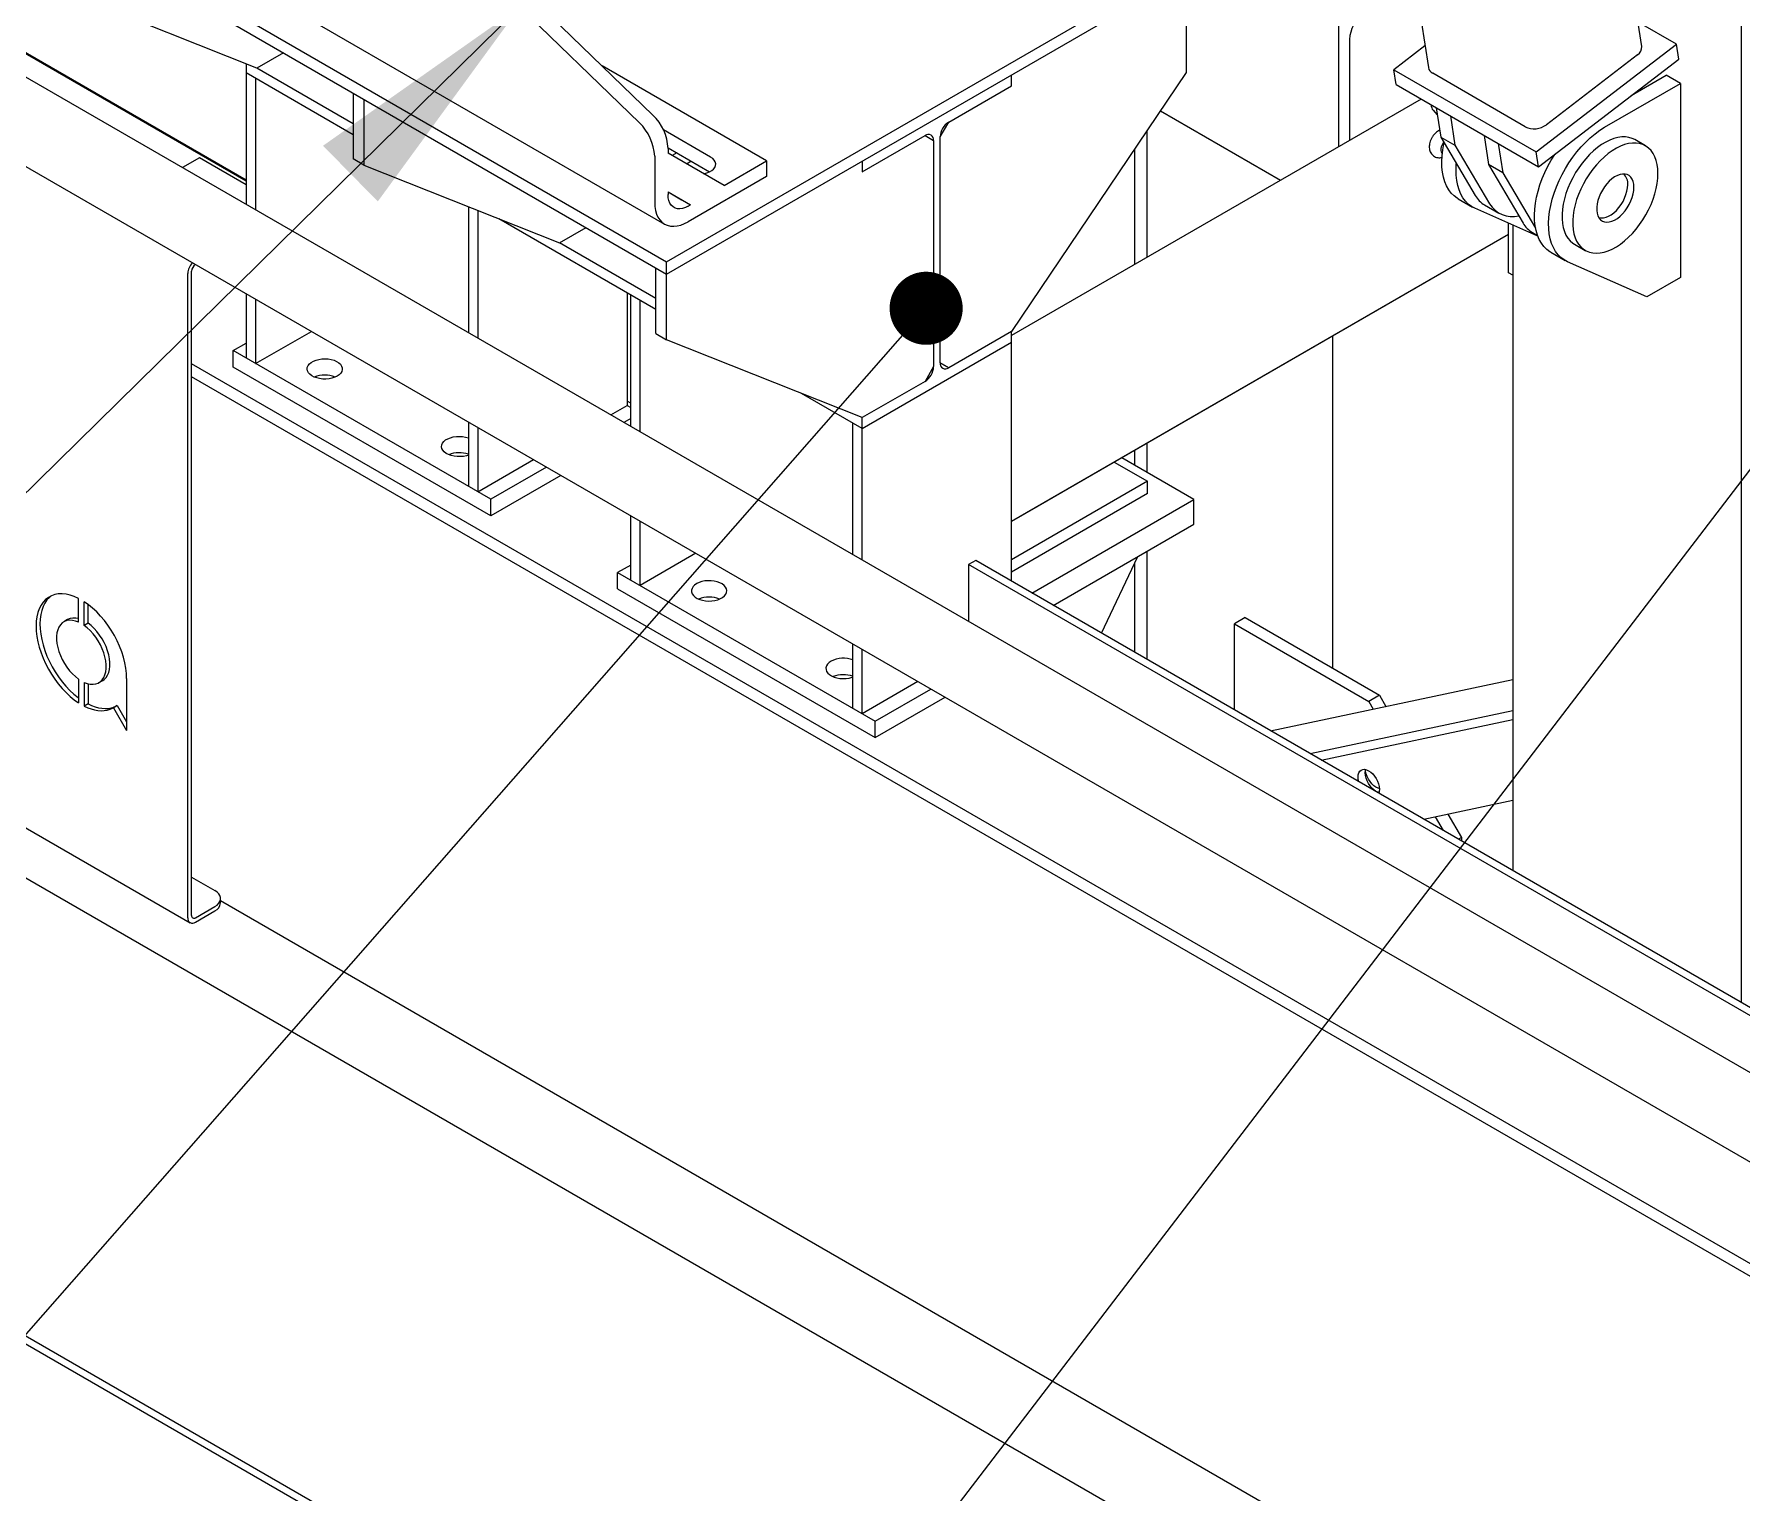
# Model space of a CAD drawing. Header units: millimetres. Extents: x 1293 to 41893, y 1011 to 26911.
# Drawn here: x 3591 to 4309, y 22349 to 22963 of the extents above; entities that cross this region are included whole.
import ezdxf

# ---------------------------------------------------------------- set-up
doc = ezdxf.new("R2010")
doc.units = ezdxf.units.MM
doc.header["$LTSCALE"] = 50
doc.layers.add('CAPA_1', color=7, linetype='Continuous')
doc.layers.add('STRUC', color=4, linetype='Continuous')
doc.dimstyles.new('SLDDIMSTYLE2', dxfattribs={"dimtxt": 0.18, "dimasz": 30.769231, "dimexe": 0, "dimexo": 0.0625, "dimgap": 0, "dimtad": 0, "dimtih": 1, "dimtoh": 1, "dimdec": 0, "dimrnd": 1e-09, "dimzin": 0, "dimdsep": 46, "dimtxsty": 'Standard', "dimblk1": 'DOT', "dimblk2": 'DOT', "dimsah": 1, "dimcen": 0.09, "dimadec": 0, "dimazin": 0, "dimtfac": 30.769231, "dimtdec": 0, "dimtofl": 0, "dimtmove": 0, "dimatfit": 3, "dimldrblk": 'DOT', "dimfxl": 1, "dimfrac": 2, "dimtolj": 1, "dimtzin": 0, "dimarcsym": 0})
doc.dimstyles.new('SLDDIMSTYLE3', dxfattribs={"dimtxt": 0.18, "dimasz": 100, "dimexe": 0, "dimexo": 0.0625, "dimgap": 0, "dimtad": 0, "dimtih": 1, "dimtoh": 1, "dimdec": 0, "dimrnd": 1e-09, "dimzin": 0, "dimdsep": 46, "dimtxsty": 'Standard', "dimsah": 1, "dimcen": 0.09, "dimadec": 0, "dimazin": 0, "dimtfac": 100, "dimtdec": 0, "dimtofl": 0, "dimtmove": 0, "dimatfit": 3, "dimfxl": 1, "dimfrac": 2, "dimtolj": 1, "dimtzin": 0, "dimarcsym": 0})

# ---------------------------------------------------------------- blocks, each defined once
blk = doc.blocks.new('_Dot')
at = {"color": 0, "linetype": 'ByBlock', "lineweight": -2}
blk.add_line((-0.5, 0), (-1, 0), dxfattribs=at)
at = {"color": 0, "linetype": 'ByBlock', "const_width": 0.5}
blk.add_lwpolyline([(-0.25, 0, 1), (0.25, 0, 1)], format="xyb", close=True, dxfattribs=at)

msp = doc.modelspace()

# ---------------------------------------------------------------- linework, layer by layer
at = {"color": 7, "linetype": 'Continuous', "lineweight": 25}
for p, q in [((4267.3243992, 22957.6702292), (4093.2843873, 24081.0079028)), ((4003.5978787, 24071.0177585), (4177.4737083, 22948.7397955)), ((4309.1281858, 23614.395508), (4309.1281858, 22555.244253)), ((4389.6861143, 22481.3568935), (2465.7847986, 23592.0014824)), ((2465.190135, 23554.7553288), (4357.7271418, 22462.2169701)), ((3679.9012026, 22901.300961), (3105.8224418, 23232.7095753)), ((3707.1464922, 23059.3417316), (3845.4071536, 22925.4477365)), ((3712.8033464, 23062.607364), (3851.0640078, 22928.7133689)), ((3597.5704031, 23016.6952908), (3856.8428895, 22867.0204703)), ((3615.537289, 23021.6609402), (3855.9535946, 22882.8715611)), ((3597.5704031, 23011.5102566), (3856.8428895, 22861.8354361)), ((3856.8428895, 22867.0204703), (4075.5745872, 22993.2915915)), ((3856.8428895, 22861.8354361), (4075.5745872, 22988.1065574)), ((4075.5745872, 22993.2915915), (4075.5745872, 22946.6262841)), ((3684.3913307, 22948.4597417), (3602.0605311, 22981.2646453)), ((4139.7775259, 22915.4517811), (4139.7775259, 22970.1219841)), ((4281.8717727, 22958.5781812), (4265.7409946, 22967.8902812)), ((4144.2676539, 22960.6156668), (4144.2676539, 22918.0447195)), ((3695.5901315, 22954.9246718), (3684.3913307, 22948.4597417)), ((4176.054486, 22957.9001369), (4162.9263348, 22947.8318434)), ((4222.7947089, 22913.2705667), (4281.8717727, 22958.5781812)), ((4223.7648777, 22907.008632), (4282.8419415, 22952.3162465)), ((4265.5346337, 22954.0964149), (4227.1581731, 22924.6645884)), ((4282.8419415, 22952.3162465), (4281.8717727, 22958.5781812)), ((3679.9012026, 22950.248844), (3679.9012026, 22891.1070013)), ((3724.9703033, 22920.4711695), (3679.9012026, 22946.4890074)), ((3724.9703033, 22925.0339995), (3684.3913307, 22948.4597417)), ((3898.9510983, 22909.4435713), (3829.65209, 22949.4490372)), ((4075.5745872, 22946.6262841), (4002.0354819, 22837.6663576)), ((4002.0354819, 22941.0905055), (4002.0354819, 22945.6533356)), ((4162.9263348, 22947.8318434), (4222.7947089, 22913.2705667)), ((4163.8965036, 22941.5699087), (4162.9263348, 22947.8318434)), ((4218.2134761, 22923.8564638), (4179.3229803, 22946.3074692)), ((4262.7835261, 22936.9329675), (4277.6129079, 22945.4937874)), ((4283.5997453, 22942.0376597), (4277.6129079, 22945.4937874)), ((3683.8525153, 22944.2079632), (3683.8525153, 22888.825957)), ((3724.9703033, 22937.9638597), (3724.9703033, 22910.3103442)), ((3975.5736606, 22925.8144212), (4002.0354819, 22941.0905055)), ((4163.8965036, 22941.5699087), (4223.7648777, 22907.008632)), ((4251.6762312, 22923.6086073), (4283.5997453, 22942.0376597)), ((4266.6278648, 22939.152257), (4266.7223794, 22939.9537684)), ((4283.5997453, 22942.0376597), (4283.5997453, 22860.3835786)), ((3729.4604313, 22935.371764), (3729.4604313, 22907.7182485)), ((4174.4527916, 22935.4758934), (4002.0354819, 22835.9091422)), ((4064.6946205, 22930.5058763), (4115.2786969, 22901.3043106)), ((4179.4805781, 22930.7624603), (4181.2309816, 22928.8700206)), ((4180.7727855, 22931.8274386), (4182.6825666, 22919.5007954)), ((3971.9815581, 22919.5927173), (3975.5736606, 22925.8144212)), ((4186.7596229, 22928.3713109), (4188.669404, 22916.0446677)), ((3875.3808723, 22911.0763875), (3855.4622274, 22922.5751764)), ((3939.1736891, 22904.8011649), (3965.6355104, 22920.0772493)), ((3965.6355104, 22920.0772493), (3969.2276129, 22918.0028985)), ((3969.2276129, 22918.0028985), (3969.2276129, 22822.8748052)), ((3971.9815581, 22824.464624), (3971.9815581, 22919.5927173)), ((4059.0254601, 22922.1061099), (4059.0254601, 22868.8194514)), ((4182.6825666, 22919.5007954), (4188.669404, 22916.0446677)), ((4182.6825666, 22919.5007954), (4197.2253311, 22894.8871799)), ((4188.669404, 22916.0446677), (4203.2121685, 22891.4310522)), ((4200.9017585, 22920.2072298), (4202.8115396, 22907.8805866)), ((4206.8885959, 22916.7511021), (4208.7983771, 22904.4244589)), ((4268.8653272, 22915.7961256), (4264.3751991, 22918.3882213)), ((3660.1568957, 22910.711629), (3653.0491037, 22906.608388)), ((3679.9012026, 22899.3134832), (3660.1568957, 22910.711629)), ((3729.4604313, 22907.7182485), (3724.9703033, 22910.3103442)), ((3851.8106463, 22911.4393161), (3851.8106463, 22892.0284573)), ((3857.4662078, 22914.8859767), (3874.8869924, 22904.8291718)), ((3857.4675005, 22914.7049486), (3857.4675005, 22912.713627)), ((3881.0377265, 22899.1024018), (3857.4675005, 22912.713627)), ((3861.0946077, 22912.791346), (3859.2134564, 22911.7053805)), ((3865.1985912, 22908.2491125), (3867.0807153, 22909.3356396)), ((3881.0377265, 22899.1024018), (3898.9510983, 22909.4435713)), ((3898.9510983, 22909.4435713), (3898.9510983, 22902.9112448)), ((3939.1736891, 22909.363995), (3939.1736891, 22904.8011649)), ((4053.7570431, 22914.300109), (4053.7570431, 22865.7770703)), ((4223.7648777, 22907.008632), (4222.7947089, 22913.2705667)), ((3729.4604313, 22907.7182485), (3811.7912309, 22874.9133449)), ((3898.9510983, 22902.9112448), (3865.9527819, 22883.8617222)), ((4208.7983771, 22904.4244589), (4202.8115396, 22907.8805866)), ((4202.8115396, 22907.8805866), (4217.3543041, 22883.2669711)), ((4208.7983771, 22904.4244589), (4222.5948445, 22881.0739505)), ((3857.4675005, 22896.3828108), (3857.4675005, 22895.2940897)), ((3857.4675005, 22896.3828108), (3866.8955909, 22890.9383207)), ((3857.4675005, 22896.3821031), (3863.1243548, 22893.115409)), ((3773.415603, 22890.2042054), (3773.415603, 22837.122287)), ((3777.3669157, 22888.6297954), (3777.3669157, 22834.8412427)), ((3863.1243548, 22893.115409), (3866.8955909, 22890.9383207)), ((3865.9527819, 22890.3940487), (3866.8955909, 22890.9383207)), ((4190.0389277, 22893.4840628), (4196.0257651, 22890.0279351)), ((4223.5225426, 22877.798519), (4197.0913762, 22889.4868358)), ((4201.1335493, 22890.9281716), (4207.1203867, 22887.4720439)), ((3852.3527615, 22846.9348416), (3786.2770879, 22885.079516)), ((3811.7912309, 22874.9133449), (3822.9900317, 22881.3782749)), ((4211.2485795, 22862.3699887), (4211.2485795, 22883.2262768)), ((4213.0993136, 22882.4078503), (4213.0993136, 22610.6805409)), ((3852.3527615, 22851.4976717), (3811.7912309, 22874.9133449)), ((4211.2485795, 22878.5086015), (4002.0354819, 22757.6931889)), ((4211.2485795, 22878.5050422), (4013.2819944, 22764.1842136)), ((4221.2625224, 22879.3079628), (4223.4251909, 22878.0594808)), ((4238.9772633, 22874.3929391), (4243.4673913, 22871.8008434)), ((3658.5933881, 22865.8182952), (3658.5199435, 22865.7758965)), ((3856.8428895, 22834.1819206), (3856.8428895, 22867.0204703)), ((4229.0240816, 22870.9784125), (4235.010919, 22867.5222848)), ((4269.4576097, 22852.2194974), (4236.07653, 22866.9811855)), ((3655.2993078, 22590.8915449), (3655.2993078, 22862.0571275)), ((3656.9096256, 22591.8211616), (3656.9096256, 22862.9867442)), ((3852.3527615, 22836.7740164), (3852.3527615, 22864.4275319)), ((4213.0993136, 22861.3015826), (4211.2485795, 22862.3699887)), ((4283.5997453, 22860.3835786), (4269.4576097, 22852.2194974)), ((3679.9012026, 22853.5175557), (3679.9012026, 22826.4335562)), ((3683.8525153, 22851.2365114), (3683.8525153, 22824.152512)), ((3840.2287086, 22853.9339083), (3840.2287086, 22806.4571383)), ((3841.707976, 22797.6979393), (3841.707976, 22853.0799455)), ((3845.6592887, 22795.416895), (3845.6592887, 22850.7989012)), ((3683.8525153, 22824.152512), (3707.3104886, 22837.6945117)), ((3852.3527615, 22836.7740164), (3856.8428895, 22834.1819206)), ((4002.0354819, 22837.6663576), (3975.5736606, 22822.3902732)), ((4002.0354819, 22732.5250974), (4002.0354819, 22837.6663576)), ((3674.4225393, 22829.5963213), (3679.9012026, 22832.7590863)), ((3674.4225393, 22822.6829424), (3674.4225393, 22829.5963213)), ((3782.8455791, 22767.0050327), (3674.4225393, 22829.5963213)), ((3939.1736891, 22801.377017), (3856.8428895, 22834.1819206)), ((3939.1736891, 22796.8141869), (4002.0354819, 22833.1035275)), ((4137.0938199, 22835.6824944), (4137.0938199, 22695.9651364)), ((3782.8455791, 22760.0916538), (3674.4225393, 22822.6829424)), ((3969.2276129, 22822.8748052), (3965.6355104, 22816.6531013)), ((3975.5736606, 22822.3902732), (3971.9815581, 22824.464624)), ((3971.9815582, 22824.4639498), (3975.5736606, 22822.3902732)), ((4357.7271418, 22414.0113714), (3656.9096256, 22818.5847118)), ((3965.6355104, 22816.6531013), (3939.1736891, 22801.377017)), ((3939.1736891, 22796.8141869), (3913.6595461, 22811.5431882)), ((3833.3818314, 22802.5045202), (3840.2287086, 22806.4571383)), ((3841.707976, 22800.9855711), (3838.8604948, 22799.3417552)), ((3840.2287086, 22806.4571383), (3841.707976, 22805.6031754)), ((3939.1736891, 22741.4321808), (3939.1736891, 22801.377017)), ((3773.415603, 22799.5328414), (3773.415603, 22772.448842)), ((3777.3669157, 22797.2517972), (3777.3669157, 22770.1677977)), ((3935.2223764, 22743.713225), (3935.2223764, 22799.0952312)), ((4053.7570431, 22787.5575577), (4053.7570431, 22781.3911972)), ((4059.0254601, 22790.5999387), (4059.0254601, 22778.3498048)), ((3777.3669157, 22770.1677977), (3800.824889, 22783.7097974)), ((3806.3035524, 22780.5470324), (3782.8455791, 22767.0050327)), ((4045.2772413, 22782.6606809), (4059.263334, 22774.5866814)), ((3812.2913629, 22777.090343), (3782.8455791, 22760.0916538)), ((4059.263334, 22774.5866814), (4002.0354819, 22741.5497456)), ((4059.263334, 22769.4016472), (4059.263334, 22774.5866814)), ((3782.8455791, 22760.0916538), (3782.8455791, 22767.0050327)), ((4059.263334, 22769.4016472), (4002.0354819, 22736.3647114)), ((3841.707976, 22733.0244942), (3841.707976, 22760.1084937)), ((3845.6592887, 22730.74345), (3845.6592887, 22757.8274495)), ((4013.2819944, 22764.1842136), (4002.0354819, 22757.6917401)), ((3869.117262, 22744.2854497), (3845.6592887, 22730.74345)), ((4059.0254601, 22745.1301862), (4059.0254601, 22699.6254833)), ((3841.707976, 22739.3500243), (3836.2293126, 22736.1872593)), ((3836.2293126, 22729.2738804), (3836.2293126, 22736.1872593)), ((3836.2293126, 22736.1872593), (3944.6523524, 22673.5959707)), ((4053.7570431, 22739.8194525), (4053.7570431, 22702.6668756)), ((3836.2293126, 22729.2738804), (3944.6523524, 22666.6825918)), ((3420.5405348, 22724.8742331), (3656.2427952, 22588.8062145)), ((3609.3027829, 22715.2982864), (3609.3027829, 22725.2763254)), ((3611.6786617, 22713.9267208), (3611.6786617, 22723.9047597)), ((3613.2889795, 22714.8563375), (3613.2889795, 22722.7793685)), ((3604.7173657, 22716.3515605), (3603.1070478, 22715.4219438)), ((3613.2889795, 22714.8563375), (3611.6786617, 22713.9267208)), ((4100.304704, 22717.2030409), (4095.814576, 22714.6109452)), ((4095.814576, 22714.6109452), (4152.3831185, 22681.9546207)), ((4095.814576, 22678.3875787), (4095.814576, 22714.6109452)), ((4100.304704, 22717.2030409), (4156.8732465, 22684.5467165)), ((3420.4388945, 22703.9036602), (4356.885625, 22163.3044697)), ((3935.2223764, 22679.03978), (3935.2223764, 22706.1237795)), ((3939.1736891, 22676.7587357), (3939.1736891, 22703.8427352)), ((3609.3027829, 22691.3365966), (3609.3027829, 22681.3585576)), ((3611.6786617, 22689.965031), (3611.6786617, 22679.986992)), ((3613.2889795, 22689.3981271), (3613.2889795, 22680.9166087)), ((3617.8743967, 22689.8413736), (3619.4847145, 22690.7709903)), ((3629.543713, 22691.6326012), (3629.543713, 22669.6326226)), ((3962.6316624, 22690.3007355), (3939.1736891, 22676.7587357)), ((3944.6523524, 22673.5959707), (3968.1103257, 22687.1379704)), ((3613.2889795, 22680.9166087), (3611.6786617, 22679.986992)), ((3624.2083546, 22679.5835288), (3622.5980368, 22678.6539121)), ((3625.5696513, 22680.2346685), (3623.9593334, 22679.3050518)), ((3623.9593334, 22679.3050518), (3629.543713, 22669.6326226)), ((3625.5696513, 22680.2346685), (3629.543713, 22673.3513916)), ((3944.6523524, 22666.6825918), (3974.0981362, 22683.681281)), ((4156.8732465, 22684.5467165), (4152.3831185, 22681.9546207)), ((4152.3831185, 22681.9546207), (4154.2443345, 22678.7308999)), ((4156.8732465, 22684.5467165), (4159.5779015, 22679.8621166)), ((3944.6523524, 22666.6825918), (3944.6523524, 22673.5959707)), ((4180.4062638, 22633.4171093), (4183.7517747, 22627.6225144)), ((4185.7398308, 22634.548326), (4191.4196554, 22624.7105812)), ((4191.4196554, 22624.7105812), (4190.1077965, 22623.9532612)), ((4191.4196554, 22624.7105812), (4191.4196554, 22623.1959411)), ((3656.9096256, 22607.9770317), (3666.6617938, 22602.3472249)), ((3658.5199435, 22590.8912427), (3666.6617938, 22595.5914329)), ((3658.5199435, 22589.0317071), (3666.6617938, 22593.7318973)), ((3669.0854905, 22597.1097933), (3669.0854905, 22598.9693289)), ((4357.7271418, 22200.408118), (3669.0854905, 22597.9524813)), ((3435.8741957, 22502.2325682), (4357.7271418, 21970.0581901)), ((3435.8741957, 22498.7764406), (4357.7271418, 21966.6020625))]:
    msp.add_line(p, q, dxfattribs=at)
at = {"color": 7, "linetype": 'Continuous', "lineweight": 25, "flags": 128}
for points in [[(4236.07653, 22866.9811855), (4234.610498, 22867.7648261), (4233.2716895, 22868.7618691), (4232.0700852, 22869.9648818), (4231.0146431, 22871.3648958), (4230.1132313, 22872.9514741), (4229.3725698, 22874.7127888), (4228.7981801, 22876.6357096), (4228.3943443, 22878.7059013), (4228.164073, 22880.9079306), (4228.1090827, 22883.2253818), (4228.2297835, 22885.6409784), (4228.5252755, 22888.1367124), (4228.9933559, 22890.6939782), (4229.6305351, 22893.2937116), (4230.4320631, 22895.916532), (4231.3919645, 22898.5428863), (4232.5030833, 22901.1531954), (4233.7571363, 22903.7279997), (4235.1447746, 22906.2481041), (4236.6556534, 22908.6947215), (4238.2785094, 22911.0496126), (4240.0012441, 22913.2952219), (4241.8110149, 22915.4148085), (4243.6943301, 22917.3925713), (4245.6371496, 22919.2137659), (4247.6249899, 22920.8648158), (4249.6430319, 22922.3334123), (4251.6762312, 22923.6086073)], [(4183.9327628, 22917.3848395), (4183.6912839, 22917.0612614), (4183.2233739, 22916.2653478), (4182.8902174, 22915.4269888), (4182.7148172, 22914.6040688), (4182.7092838, 22913.8534064), (4182.8739992, 22913.226831), (4183.1975906, 22912.7676045), (4183.3607005, 22912.642203)], [(4190.0389277, 22893.4840628), (4189.6385067, 22893.726604), (4188.2996982, 22894.7236471), (4187.098094, 22895.9266598), (4186.0426518, 22897.3266737), (4185.14124, 22898.913252), (4184.4005785, 22900.6745668), (4183.8261888, 22902.5974876), (4183.4223531, 22904.6676792), (4183.1920817, 22906.8697086), (4183.1370915, 22909.1871598), (4183.2577922, 22911.6027564), (4183.5532843, 22914.0984903), (4184.0213646, 22916.6557561), (4184.114013, 22917.0780737)], [(4264.3751991, 22918.3882213), (4263.2579276, 22918.9285638), (4261.878965, 22919.3492909), (4260.4047422, 22919.5556588), (4258.8490237, 22919.5457406), (4257.2263347, 22919.3196289), (4255.5518259, 22918.8794348), (4253.8411317, 22918.2292684), (4252.1102244, 22917.3752), (4250.3752651, 22916.3252039), (4248.6524525, 22915.0890835), (4246.9578721, 22913.6783803), (4245.3073458, 22912.1062656), (4243.716284, 22910.3874177), (4242.1995421, 22908.5378851), (4240.7712815, 22906.5749364), (4239.4448375, 22904.5168992), (4238.2325947, 22902.3829886), (4237.1458716, 22900.1931286), (4236.1948144, 22897.9677652), (4235.3883031, 22895.7276761), (4234.7338678, 22893.4937763), (4234.2376188, 22891.2869232), (4233.9041894, 22889.1277215), (4233.7366928, 22887.0363312), (4233.7366928, 22885.032279), (4233.9041894, 22883.1342763), (4234.2376188, 22881.360044), (4234.7338678, 22879.7261478), (4235.3883031, 22878.247843), (4236.1948144, 22876.9389319), (4237.1458716, 22875.8116357), (4238.2325947, 22874.8764796), (4238.9772633, 22874.3929391)], [(4274.1268715, 22904.1668675), (4274.0430253, 22906.120176), (4273.7922694, 22907.9584402), (4273.3769452, 22909.6644967), (4272.8009304, 22911.2224165), (4272.069603, 22912.6176538), (4271.1897914, 22913.8371815), (4270.16971, 22914.8696134), (4269.0188831, 22915.7053097), (4267.7480557, 22916.336468), (4266.3690931, 22916.7571952), (4264.8948703, 22916.9635631), (4263.3391517, 22916.9536448), (4261.7164628, 22916.7275331), (4260.041954, 22916.2873391), (4258.3312598, 22915.6371726), (4256.6003525, 22914.7831042), (4254.8653931, 22913.7331081), (4253.1425805, 22912.4969878), (4251.4480002, 22911.0862846), (4249.7974738, 22909.5141698), (4248.2064121, 22907.7953219), (4246.6896702, 22905.9457894), (4245.2614096, 22903.9828407), (4243.9349656, 22901.9248034), (4242.7227228, 22899.7908929), (4241.6359996, 22897.6010329), (4240.6849425, 22895.3756695), (4239.8784312, 22893.1355803), (4239.2239959, 22890.9016805), (4238.7277469, 22888.6948274), (4238.3943174, 22886.5356258), (4238.2268208, 22884.4442355), (4238.2268208, 22882.4401833), (4238.3943174, 22880.5421805), (4238.7277469, 22878.7679483), (4239.2239959, 22877.1340521), (4239.8784312, 22875.6557472), (4240.6849425, 22874.3468362), (4241.6359996, 22873.21954), (4242.7227228, 22872.2843838), (4243.9349656, 22871.550099), (4245.2614096, 22871.0235414), (4246.6896702, 22870.7096273), (4248.2064121, 22870.6112876), (4249.7974738, 22870.7294406), (4251.4480002, 22871.062983), (4253.1425805, 22871.6088006), (4254.8653931, 22872.3617973), (4256.6003525, 22873.3149427), (4258.3312598, 22874.4593373), (4260.041954, 22875.7842963), (4261.7164628, 22877.277449), (4263.3391517, 22878.9248541), (4264.8948703, 22880.7111303), (4266.3690931, 22882.6195995), (4267.7480557, 22884.6324431), (4269.0188831, 22886.7308674), (4270.16971, 22888.8952803), (4271.1897914, 22891.105473), (4272.069603, 22893.3408096), (4272.8009304, 22895.5804194), (4273.3769452, 22897.8033918), (4273.7922694, 22899.9889715), (4274.0430253, 22902.1167522), (4274.1268715, 22904.1668675)], [(3872.4593078, 22904.0562275), (3872.525893, 22904.0689068), (3873.7638554, 22904.3844603), (3874.8802991, 22904.8259594), (3875.837205, 22905.3783694), (3876.6019868, 22906.0228786), (3877.1486007, 22906.7375391), (3877.4584324, 22907.498014), (3877.5209311, 22908.2784061), (3877.3339683, 22909.0521402), (3876.9039109, 22909.7928677), (3876.245404, 22910.475364), (3875.3808723, 22911.0763875)], [(4229.0240816, 22870.9784125), (4228.6236606, 22871.2209538), (4227.2848521, 22872.2179968), (4226.0832478, 22873.4210095), (4225.0278057, 22874.8210235), (4224.1263939, 22876.4076017), (4223.3857324, 22878.1689165), (4222.8113427, 22880.0918373), (4222.4075069, 22882.1620289), (4222.1772356, 22884.3640583), (4222.1222453, 22886.6815095), (4222.2429461, 22889.0971061), (4222.5384381, 22891.59284), (4223.0065185, 22894.1501058), (4223.6436977, 22896.7498393), (4224.4452257, 22899.3726597), (4225.4051271, 22901.999014), (4226.5162459, 22904.6093231), (4227.7702989, 22907.1841273), (4229.1579372, 22909.7042317), (4230.668816, 22912.1508491), (4230.8710267, 22912.4585078)], [(4197.0913762, 22889.4868358), (4195.6253441, 22890.2704764), (4194.2865356, 22891.2675194), (4193.0849314, 22892.4705321), (4192.0294892, 22893.8705461), (4191.1280774, 22895.4571243), (4190.3874159, 22897.2184391), (4189.8130263, 22899.1413599), (4189.4091905, 22901.2115515), (4189.1789191, 22903.4135809), (4189.1239289, 22905.7310321), (4189.2446297, 22908.1466287), (4189.2635654, 22908.3624609)], [(4264.0270296, 22898.3363529), (4263.9432614, 22899.6096472), (4263.6937419, 22900.7590866), (4263.2837894, 22901.7601729), (4262.7221412, 22902.5915696), (4262.0207679, 22903.235557), (4261.194618, 22903.6784095), (4260.2612996, 22903.9106887), (4259.2407045, 22903.9274437), (4258.1545852, 22903.7283175), (4257.0260903, 22903.3175542), (4255.8792717, 22902.7039085), (4254.7385718, 22901.9004591), (4253.6283028, 22900.9243302), (4252.5721281, 22899.7963262), (4251.5925581, 22898.5404887), (4250.7104708, 22897.1835836), (4249.9446662, 22895.7545309), (4249.3114663, 22894.2837886), (4248.8243665, 22892.8027028), (4248.4937485, 22891.3428404), (4248.3266589, 22889.9353158), (4248.3266589, 22888.6101279), (4248.4937485, 22887.3955208), (4248.8243665, 22886.3173817), (4249.3114663, 22885.3986894), (4249.9446662, 22884.6590242), (4250.7104708, 22884.1141506), (4251.5925581, 22883.7756819), (4252.5721281, 22883.6508317), (4253.6283028, 22883.7422612), (4254.7385718, 22884.0480216), (4255.8792717, 22884.5615962), (4257.0260903, 22885.272039), (4258.1545852, 22886.1642082), (4259.2407045, 22887.2190888), (4260.2612996, 22888.4141977), (4261.194618, 22889.7240634), (4262.0207679, 22891.1207683), (4262.7221412, 22892.5745441), (4263.2837894, 22894.054406), (4263.6937419, 22895.5288134), (4263.9432614, 22896.9663418), (4264.0270296, 22898.3363529)], [(3865.9527819, 22890.3940487), (3864.7452004, 22889.7966612), (3863.5622019, 22889.4109039), (3862.4278686, 22889.2446295), (3861.3652924, 22889.301223), (3860.3961043, 22889.5795322), (3859.5400341, 22890.0738917), (3858.8145089, 22890.7742376), (3858.2342985, 22891.666313), (3857.811214, 22892.7319577), (3857.5538684, 22893.9494784), (3857.4675005, 22895.2940897)], [(4249.1395156, 22885.6865994), (4249.2553801, 22885.6445853), (4250.1795218, 22885.4505004), (4251.1872486, 22885.4718472), (4252.2560494, 22885.7081489), (4253.3620491, 22886.1541268), (4254.4805414, 22886.7998187), (4255.586541, 22887.6308008), (4256.6553419, 22888.6285103), (4257.6630686, 22889.77066), (4258.5872103, 22891.0317362), (4259.4071232, 22892.3835686), (4260.1044917, 22893.7959595), (4260.6637379, 22895.2373583), (4261.072369, 22896.6755666), (4261.321257, 22898.0784573), (4261.404842, 22899.414692)], [(3851.8106463, 22892.0284573), (3851.899569, 22890.25132), (3852.1652191, 22888.5991994), (3852.6042558, 22887.0928717), (3853.211158, 22885.7512799), (3853.9782934, 22884.5912953), (3854.896015, 22883.6275054), (3855.9527819, 22882.8720304), (3857.1353045, 22882.3343708), (3858.4287121, 22882.0212881), (3859.8167392, 22881.9367193), (3861.2819306, 22882.0817281), (3862.8058607, 22882.4544909), (3864.3693651, 22883.0503198), (3865.9527819, 22883.8617222)], [(3718.1629863, 22818.8639563), (3717.1434345, 22818.372579), (3715.9882828, 22817.9941924), (3714.7346587, 22817.7409582), (3713.4228548, 22817.6210155), (3712.0950334, 22817.6382194), (3710.7938719, 22817.792017), (3709.5611906, 22818.0774649), (3708.436609, 22818.4853888), (3707.456272, 22819.0026776), (3706.6516884, 22819.6127052), (3706.0487183, 22820.2958649), (3705.6667416, 22821.0301993), (3705.5180354, 22821.7921062), (3705.6073791, 22822.5570975), (3705.9319012, 22823.3005856), (3706.4811713, 22823.9986742), (3707.2375354, 22824.6289262), (3708.1766834, 22825.1710848), (3709.2684302, 22825.6077245), (3710.4776862, 22825.9248114), (3711.7655849, 22826.112154), (3713.0907322, 22826.1637311), (3714.4105368, 22826.0778848), (3715.6825791, 22825.8573743), (3716.8659745, 22825.5092871), (3717.9226878, 22825.0448109), (3718.8187554, 22824.4788744), (3719.5253769, 22823.8296672), (3720.0198408, 22823.1180555), (3720.2862548, 22822.3669109), (3720.3160561, 22821.600376), (3720.1082867, 22820.8430877), (3719.6696247, 22820.1193859), (3719.0141689, 22819.452531), (3718.1629863, 22818.8639563)], [(3773.415603, 22785.6036866), (3772.5568253, 22785.337868), (3771.3032012, 22785.0846338), (3769.9913972, 22784.9646911), (3768.6635759, 22784.981895), (3767.3624143, 22785.1356925), (3766.1297331, 22785.4211405), (3765.0051515, 22785.8290643), (3764.0248145, 22786.3463531), (3763.2202309, 22786.9563808), (3762.6172608, 22787.6395404), (3762.2352841, 22788.3738748), (3762.0865779, 22789.1357818), (3762.1759216, 22789.900773), (3762.5004437, 22790.6442611), (3763.0497138, 22791.3423498), (3763.8060779, 22791.9726018), (3764.7452259, 22792.5147603), (3765.8369726, 22792.9514), (3767.0462286, 22793.2684869), (3768.3341274, 22793.4558296), (3769.6592747, 22793.5074066), (3770.9790793, 22793.4215603), (3772.2511215, 22793.2010498), (3773.415603, 22792.8598004)], [(3869.4927941, 22731.5031177), (3868.6416115, 22730.914543), (3867.9861557, 22730.2476881), (3867.5474937, 22729.5239864), (3867.3397243, 22728.7666981), (3867.3695256, 22728.0001631), (3867.6359396, 22727.2490185), (3868.1304035, 22726.5374068), (3868.837025, 22725.8881996), (3869.7330926, 22725.3222631), (3870.7898059, 22724.8577869), (3871.9732013, 22724.5096997), (3873.2452436, 22724.2891893), (3874.5650482, 22724.203343), (3875.8901955, 22724.25492), (3877.1780943, 22724.4422626), (3878.3873503, 22724.7593495), (3879.479097, 22725.1959892), (3880.418245, 22725.7381478), (3881.1746091, 22726.3683998), (3881.7238792, 22727.0664884), (3882.0484013, 22727.8099765), (3882.137745, 22728.5749678), (3881.9890388, 22729.3368748), (3881.6070621, 22730.0712091), (3881.004092, 22730.7543688), (3880.1995084, 22731.3643964), (3879.2191714, 22731.8816852), (3878.0945898, 22732.2896091), (3876.8619086, 22732.5750571), (3875.560747, 22732.7288546), (3874.2329257, 22732.7460585), (3872.9211217, 22732.6261158), (3871.6674976, 22732.3728816), (3870.5123459, 22731.994495), (3869.4927941, 22731.5031177)], [(3609.3027829, 22725.2763254), (3607.5179787, 22726.080025), (3605.7595762, 22726.6754734), (3604.0431923, 22727.057382), (3602.3840707, 22727.2223592), (3600.7969465, 22727.1689396), (3599.2959153, 22726.8975977), (3597.8943083, 22726.4107435), (3596.6045735, 22725.7127006), (3595.4381654, 22724.8096688), (3594.4054431, 22723.709668), (3593.5155785, 22722.4224676), (3592.7764749, 22720.9594997), (3592.1946963, 22719.3337572), (3591.7754097, 22717.5596788), (3591.5223389, 22715.6530206), (3591.4377315, 22713.6307161), (3591.5223389, 22711.510726), (3591.7754097, 22709.3118785), (3592.1946963, 22707.0537021), (3592.7764749, 22704.7562524), (3593.5155785, 22702.4399335), (3594.4054431, 22700.1253174), (3595.4381654, 22697.8329609), (3596.6045735, 22695.5832228), (3597.8943083, 22693.3960839), (3599.2959153, 22691.2909686), (3600.7969465, 22689.286573), (3602.3840707, 22687.4006989), (3604.0431923, 22685.650095), (3605.7595762, 22684.050309), (3607.5179787, 22682.6155491), (3609.3027829, 22681.3585576)], [(3597.8485522, 22726.3904481), (3597.0484832, 22725.7392855), (3596.0157609, 22724.6392847), (3595.1258964, 22723.3520843), (3594.3867927, 22721.8891164), (3593.8050141, 22720.2633739), (3593.3857276, 22718.4892955), (3593.1326568, 22716.5826373), (3593.0480494, 22714.5603328), (3593.1326568, 22712.4403427), (3593.3857276, 22710.2414952), (3593.8050141, 22707.9833188), (3594.3867927, 22705.6858691), (3595.1258964, 22703.3695502), (3596.0157609, 22701.0549342), (3597.0484832, 22698.7625776), (3598.2148913, 22696.5128395), (3599.5046262, 22694.3257006), (3600.9062332, 22692.2205853), (3602.4072643, 22690.2161897), (3603.9943886, 22688.3303156), (3605.6535102, 22686.5797117), (3607.369894, 22684.9799257), (3609.1282965, 22683.5451658), (3609.3027829, 22683.4135656)], [(3629.543713, 22691.6326012), (3629.4591056, 22693.7525913), (3629.2060348, 22695.9514389), (3628.7867482, 22698.2096152), (3628.2049696, 22700.507065), (3627.465866, 22702.8233838), (3626.5760015, 22705.1379999), (3625.5432792, 22707.4303565), (3624.376871, 22709.6800945), (3623.0871362, 22711.8672335), (3621.6855292, 22713.9723488), (3620.184498, 22715.9767443), (3618.5973738, 22717.8626185), (3616.9382522, 22719.6132224), (3615.2218683, 22721.2130084), (3613.4634659, 22722.6477683), (3611.6786617, 22723.9047597)], [(3609.3027829, 22715.2982864), (3608.0015127, 22715.7801816), (3606.7401342, 22716.0513611), (3605.5388618, 22716.107479), (3604.4169471, 22715.947636), (3603.3923694, 22715.5743937), (3602.4815487, 22714.9937336), (3601.6990814, 22714.2149613), (3601.0575072, 22713.2505572), (3600.567108, 22712.1159766), (3600.2357426, 22710.8294022), (3600.0687217, 22709.4114523), (3600.0687217, 22707.8848508), (3600.2357426, 22706.2740626), (3600.567108, 22704.604902), (3601.0575072, 22702.9041185), (3601.6990814, 22701.1989686), (3602.4815487, 22699.5167788), (3603.3923694, 22697.8845074), (3604.4169471, 22696.328313), (3605.5388618, 22694.8731347), (3606.7401342, 22693.5422931), (3608.0015127, 22692.3571159), (3609.3027829, 22691.3365966)], [(3619.4847145, 22690.7709903), (3620.1102137, 22691.1992005), (3620.892681, 22691.9779728), (3621.5342552, 22692.9423769), (3622.0246544, 22694.0769575), (3622.3560197, 22695.3635319), (3622.5230407, 22696.7814817), (3622.5230407, 22698.3080833), (3622.3560197, 22699.9188715), (3622.0246544, 22701.5880321), (3621.5342552, 22703.2888156), (3620.892681, 22704.9939654), (3620.1102137, 22706.6761553), (3619.1993929, 22708.3084267), (3618.1748153, 22709.8646211), (3617.0529005, 22711.3197993), (3615.8516282, 22712.6506409), (3614.5902496, 22713.8358181), (3613.2889795, 22714.8563375)], [(3611.6786617, 22689.965031), (3612.9799318, 22689.4831358), (3614.2413103, 22689.2119563), (3615.4425827, 22689.1558384), (3616.5644975, 22689.3156814), (3617.5890751, 22689.6889237), (3618.4998959, 22690.2695838), (3619.2823632, 22691.0483561), (3619.9239373, 22692.0127602), (3620.4143366, 22693.1473408), (3620.7457019, 22694.4339152), (3620.9127229, 22695.851865), (3620.9127229, 22697.3784666), (3620.7457019, 22698.9892548), (3620.4143366, 22700.6584154), (3619.9239373, 22702.3591989), (3619.2823632, 22704.0643487), (3618.4998959, 22705.7465386), (3617.5890751, 22707.37881), (3616.5644975, 22708.9350044), (3615.4425827, 22710.3901826), (3614.2413103, 22711.7210242), (3612.9799318, 22712.9062014), (3611.6786617, 22713.9267208)], [(3926.0613366, 22698.8467933), (3925.210154, 22698.2582185), (3924.5546982, 22697.5913637), (3924.1160362, 22696.8676619), (3923.9082668, 22696.1103736), (3923.9380681, 22695.3438386), (3924.2044821, 22694.5926941), (3924.698946, 22693.8810823), (3925.4055675, 22693.2318752), (3926.3016351, 22692.6659387), (3927.3583484, 22692.2014625), (3928.5417438, 22691.8533752), (3929.8137861, 22691.6328648), (3931.1335907, 22691.5470185), (3932.458738, 22691.5985955), (3933.7466367, 22691.7859381), (3934.9558927, 22692.103025), (3935.2223764, 22692.1946246)], [(3611.6786617, 22679.986992), (3613.1619941, 22679.3051889), (3614.6289678, 22678.7662371), (3616.0705988, 22678.3734371), (3617.4780586, 22678.1291944), (3618.8427281, 22678.0350047), (3620.1562498, 22678.0914449), (3621.4105799, 22678.2981694), (3622.5980368, 22678.6539121)], [(3613.2889795, 22680.9166087), (3614.772312, 22680.2348056), (3616.2392856, 22679.6958538), (3617.6809166, 22679.3030538), (3619.0883765, 22679.0588111), (3620.4530459, 22678.9646214), (3621.7665677, 22679.0210616), (3623.0208977, 22679.2277861), (3624.2083546, 22679.5835288)], [(4156.8109381, 22645.3085376), (4156.3006467, 22645.4504079), (4155.4245376, 22645.8580656), (4154.5486876, 22646.4648315), (4153.7067553, 22647.2473878), (4152.9310957, 22648.1756613), (4152.2515168, 22649.213979), (4151.6941346, 22650.3224389), (4151.2803688, 22651.4584436), (4151.0261204, 22652.5783369), (4150.9915265, 22652.8277388)], [(3666.6617938, 22595.5914329), (3667.5889704, 22596.2293162), (3668.3101858, 22596.9504534), (3668.8035261, 22597.7329331), (3669.0540016, 22598.5529801), (3669.0540016, 22599.3856776), (3668.8035261, 22600.2057246), (3668.3101858, 22600.9882043), (3667.5889704, 22601.7093415), (3666.6617938, 22602.3472249)]]:
    msp.add_lwpolyline(points, dxfattribs=at)
at = {"color": 7, "linetype": 'Continuous', "lineweight": 25}
for centre, radius, start, end in [((4157.2108818, 22960.0558951), 12.9553268, 122.4763978921, 177.5236019622), ((4263.4296229, 22957.3856681), 3.9051578, 302.6178688276, 4.1787329321), ((4180.8724335, 22949.4046562), 3.4631449, 191.0684611167, 243.4222273341), ((4182.099869, 22932.9766225), 3.4297521, 178.9255614176, 220.2088021331), ((3830.9716054, 22910.3812121), 20.8658862, 2.9067018466, 46.2252279798), ((3836.7309047, 22913.6936739), 20.7612399, 2.7919674489, 46.3399623775), ((3979.7804559, 22919.2378241), 7.8069684, 122.60547834, 177.3945215143), ((4222.0223387, 22931.6042953), 8.6334423, 243.821098231, 306.5038489055), ((3967.0377551, 22918.3581287), 2.2184827, 350.7859630097, 129.2032852355), ((4255.9080454, 22899.9015453), 5.5183149, 354.9384994272, 47.8114671312), ((4206.6164778, 22900.2493038), 10.8141579, 209.7253507475, 239.5348681553), ((4212.7448352, 22897.1021087), 11.0920068, 210.7487381056, 284.5127094215), ((4226.7454509, 22888.629095), 10.8141579, 209.7253507475, 239.5348681554), ((3662.3392959, 22861.7253395), 7.0478022, 136.2800142416, 177.3017000694), ((3660.4058245, 22862.8276478), 3.4998168, 122.60547834, 177.3945215144), ((3961.4287151, 22823.2296984), 7.8069684, 302.60547834, 357.3945215144), ((3974.1714159, 22824.1093938), 2.2184827, 170.7859630096, 309.2032852357), ((3712.9245035, 22807.4216407), 11.8424599, 68.3855101298, 111.6144898701), ((3769.5044173, 22774.6815664), 11.9245267, 70.8528714986, 111.5170548176), ((3874.7312769, 22714.0208259), 11.834793, 68.3708024559, 111.6291975441), ((3607.5391146, 22711.1002223), 5.9614445, 72.7917386629, 118.250873472), ((3931.3443946, 22688.4922039), 11.6244665, 70.5122603306, 117.0313177947), ((3931.3107483, 22681.2938906), 11.904471, 70.8170993622, 111.552826961), ((3621.0459451, 22683.6473305), 5.2290741, 287.2666808861, 303.8590575365), ((3622.6362478, 22684.6282622), 5.2840188, 287.3087725684, 296.0761436274), ((3665.0491332, 22597.4474776), 4.0504581, 293.4621250649, 355.2177339774), ((3657.2627079, 22590.5730499), 1.9890648, 170.7859630097, 309.2032852357), ((3657.8913257, 22591.6619141), 0.9945324, 170.7859630095, 309.2032852359)]:
    msp.add_arc(centre, radius, start, end, dxfattribs=at)
msp.add_open_spline([(4182.2369486, 22922.3770274), (4182.2156703, 22922.3690744), (4181.8860631, 22922.2458796), (4181.285557, 22921.8483213), (4180.4496528, 22921.1810332), (4179.6875177, 22920.3424718), (4179.0239462, 22919.3904911), (4178.4849134, 22918.3509498), (4178.0885636, 22917.2487443), (4177.8660841, 22916.1433114), (4177.8260501, 22915.0811519), (4177.9594581, 22914.1054671), (4178.2579749, 22913.2190434), (4178.710897, 22912.4393517), (4179.3247455, 22911.7630958), (4180.0834161, 22911.2379964), (4180.9450932, 22910.9022228), (4181.8292329, 22910.7733941), (4182.621246, 22910.8015662), (4183.0964616, 22910.9354368), (4183.2902264, 22910.9900213)], degree=3, knots=[0, 0, 0, 0, 0.0041480505, 0.0642544813, 0.1275547692, 0.1923280484, 0.2572071479, 0.3223583639, 0.3884304121, 0.4562286825, 0.5188860861, 0.5786925602, 0.6353008312, 0.6896669743, 0.7428065978, 0.8007371956, 0.8560308303, 0.9096738121, 0.9631703446, 1, 1, 1, 1], dxfattribs=at)
at = {"layer": 'STRUC', "linetype": 'Continuous', "lineweight": 25}
for p, q in [((3679.9012026, 22900.8774228), (3422.8581735, 23049.265205)), ((4357.7271418, 22419.4410275), (3656.9096256, 22824.0143679)), ((3841.707976, 22807.4683608), (3840.2287086, 22808.3223237)), ((4078.8158954, 22766.9250297), (4048.4171076, 22784.4738764)), ((4010.6312451, 22727.5628689), (4078.8158954, 22766.9250297)), ((4078.8158954, 22756.5549613), (4078.8158954, 22766.9250297)), ((4019.6129609, 22722.3778347), (4078.8158954, 22756.5549613)), ((3986.9524229, 22741.232362), (3983.9590042, 22739.5042982)), ((4559.0725195, 22407.4983327), (3983.9590042, 22739.5042982)), ((3983.9590042, 22739.5042982), (3983.9590042, 22715.5781687)), ((4562.0659382, 22409.2263965), (3986.9524229, 22741.232362)), ((4039.873717, 22710.6815492), (4055.2456694, 22742.9437361)), ((4055.2456694, 22742.9437361), (4055.2456694, 22742.9481595)), ((4111.0787669, 22669.5757489), (4213.0993136, 22691.2136784)), ((4127.6970144, 22659.9822388), (4213.0993136, 22678.0955404)), ((4132.39783, 22657.2685157), (4213.0993136, 22674.3848032)), ((4175.5122142, 22632.3791115), (4213.0993136, 22640.3511037))]:
    msp.add_line(p, q, dxfattribs=at)
at = {"layer": 'STRUC', "linetype": 'Continuous', "lineweight": 25, "flags": 128}
for points in [[(4148.1854807, 22648.1544989), (4147.9892459, 22649.0418633), (4147.893709, 22650.1074552), (4147.9707156, 22651.0755474), (4148.2173063, 22651.9089367), (4148.6240048, 22652.5755963), (4149.1751819, 22653.049907), (4149.8496562, 22653.3136413), (4150.621508, 22653.3566639), (4151.4610754, 22653.1773215), (4152.3360944, 22652.7825062), (4153.2129385, 22652.1873906), (4154.057911, 22651.4148445), (4154.8385401, 22650.4945564), (4155.5248267, 22649.4618926), (4156.0903972, 22648.3565377), (4156.513517, 22647.2209699), (4156.7779259, 22646.0988284), (4156.8734628, 22645.0332365), (4156.7964562, 22644.0651443), (4156.57803, 22643.2984793)], [(4156.6802195, 22643.5842412), (4156.2995151, 22643.691434), (4155.4244961, 22644.0862493), (4154.547652, 22644.681365), (4153.7026795, 22645.4539111), (4152.9220504, 22646.3741991), (4152.2357638, 22647.406863), (4151.6701933, 22648.5122178), (4151.2470734, 22649.6477856), (4150.9826646, 22650.7699271), (4150.8871277, 22651.835519), (4150.9641343, 22652.8036112), (4151.080371, 22653.2845143)]]:
    msp.add_lwpolyline(points, dxfattribs=at)
at = {"layer": 'STRUC', "linetype": 'Continuous', "lineweight": 25}
for centre, radius, start, end in [((3712.9045756, 22807.438436), 11.8369069, 68.250141429, 111.6429280683), ((3769.4846532, 22774.7030367), 11.9146905, 70.7357990841, 111.5510366778), ((3874.7288473, 22714.014602), 11.8418072, 68.3693313859, 111.6176460621), ((3931.3086577, 22681.2808672), 11.9179411, 70.8289868968, 111.5301447135)]:
    msp.add_arc(centre, radius, start, end, dxfattribs=at)

# ---------------------------------------------------------------- leaders
at = {"layer": 'CAPA_1'}
for points, dimstyle in [([(3723.2467328, 23683.0745665), (2086.5827462, 22900.0135735)], 'SLDDIMSTYLE2'), ([(3782.9284914, 23243.1563716), (2346.0934473, 22025.5938051)], 'SLDDIMSTYLE2'), ([(4613.3411658, 23172.3653482), (2944.09302, 20990.7642905)], 'SLDDIMSTYLE3'), ([(3795.0513278, 22974.2131815), (2389.2719944, 21592.0303599)], 'SLDDIMSTYLE3'), ([(5014.2400099, 22878.6749325), (3462.4885009, 21009.5800103)], 'SLDDIMSTYLE2'), ([(3966.0766194, 22847.4147834), (2649.8231909, 21347.8205454)], 'SLDDIMSTYLE2')]:
    msp.add_leader(points, dimstyle=dimstyle, dxfattribs=at)

doc.saveas('drawing.dxf')
